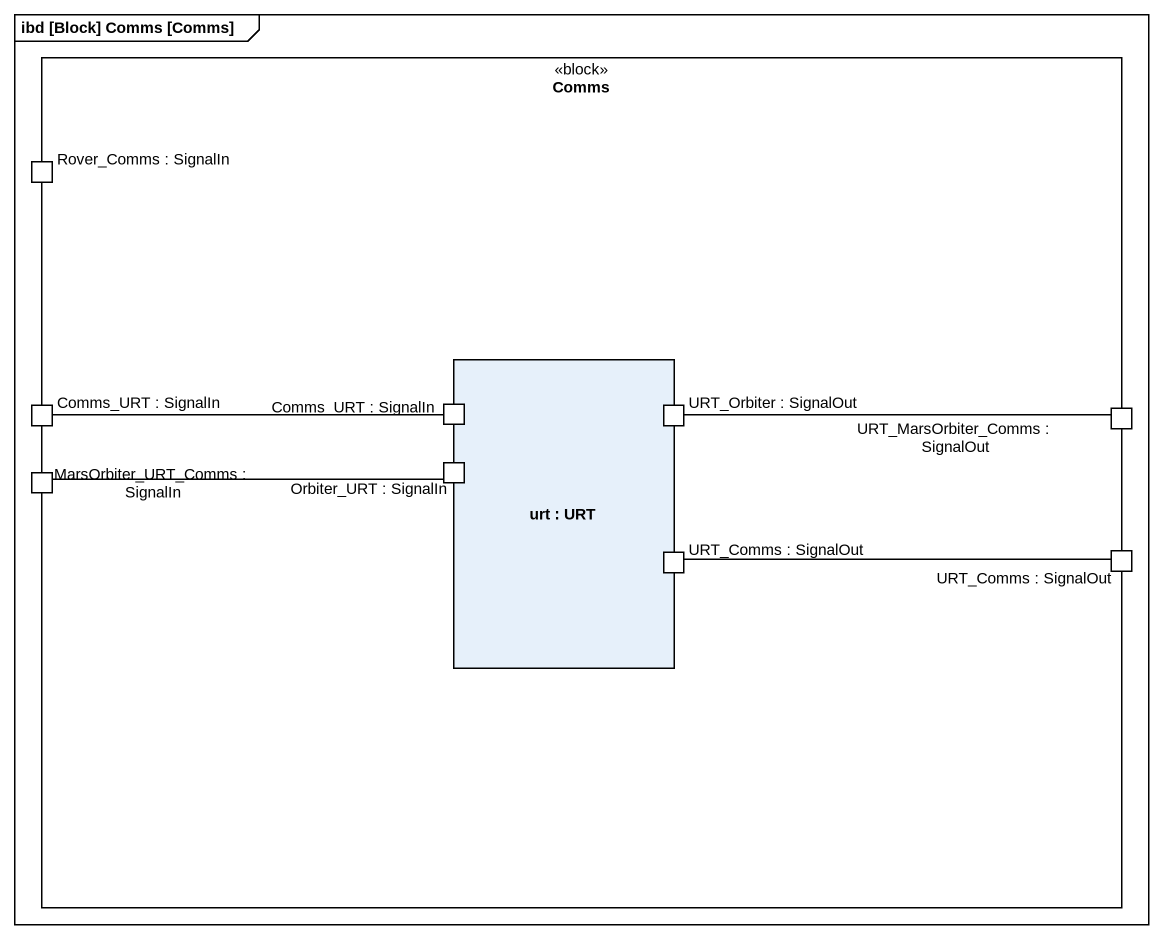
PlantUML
@startuml
mainframe ibd [Block] Comms [Comms]
rectangle Comms <<block>> {
  port "Rover_Comms : SignalIn" as Rover_Comms_SignalIn
  rectangle "urt : URT" as urt {
    port "Orbiter_URT : SignalIn" as Orbiter_URT_SignalIn
    port "Comms_URT : SignalIn" as Comms_URT_SignalIn_2
    port "URT_Orbiter : SignalOut" as URT_Orbiter_SignalOut
    port "URT_Comms : SignalOut" as URT_Comms_SignalOut
  }
  port "Comms_URT : SignalIn" as Comms_URT_SignalIn
  port "URT_MarsOrbiter_Comms : SignalOut" as URT_MarsOrbiter_Comms
  port "MarsOrbiter_URT_Comms : SignalIn" as MarsOrbiter_URT_Comms
  port "URT_Comms : SignalOut" as URT_Comms_SignalOut_2
}
Comms_URT_SignalIn -right- Comms_URT_SignalIn_2
URT_Orbiter_SignalOut -right- URT_MarsOrbiter_Comms
MarsOrbiter_URT_Comms -right- Orbiter_URT_SignalIn
URT_Comms_SignalOut -right- URT_Comms_SignalOut_2
@enduml
